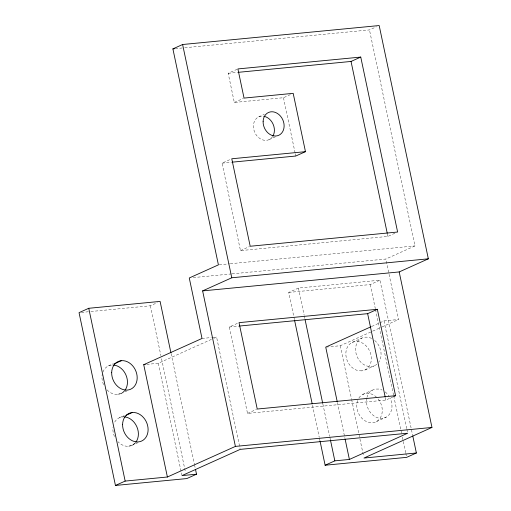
<?xml version="1.0" encoding="UTF-8"?>
<svg xmlns="http://www.w3.org/2000/svg" width="511" height="511" viewBox="0 0 511 511"><rect width="100%" height="100%" fill="white"/><g stroke="black" fill="none" stroke-linecap="round" stroke-linejoin="round"><path stroke-width="0.38" stroke-dasharray="2.56 1.92" d="M290.408 94.599L283.471 97.716L234.325 102.462L228.181 73.303L237.206 69.241M184.784 47.734L369.466 29.919L376.403 26.802M234.325 102.462L243.351 98.399M258.809 116.827L264.359 114.33M269.003 139.682L275.946 136.565M394.843 233.278L387.906 236.401L240.483 250.62L222.049 163.15L230.372 159.4M240.483 250.62L249.502 246.564M90.926 311.512L150.381 305.776L157.324 302.653M108.524 365.863L113.378 363.672M294.451 319.675L288.709 292.433L298.424 288.063L379.96 280.194L412.601 435.085M393.476 396.632L385.843 400.068L247.522 413.412L229.311 327.014L238.337 322.952M232.071 273.858L385.837 259.026L414.983 245.912L369.466 29.919M146.785 364.394L158.282 363.289L212.972 338.678M213.694 338.352L216.575 337.056L240.074 448.594M117.811 394.428L125.444 390.992M120.909 393.617L127.156 390.806M288.709 292.433L370.245 284.57L379.96 280.194M119.446 417.698L124.301 415.513M122.544 416.887L123.93 416.267M371.784 326.414L384.017 320.908L398.58 319.503L385.837 259.026M326.497 347.058L340.288 345.73L371.951 331.486M372.672 331.16L381.308 327.276M382.03 326.951L398.58 319.503M352.239 342.415L361.948 338.046M128.734 446.263L137.063 442.513M131.832 445.451L138.079 442.641M247.522 413.412L256.541 409.349M364.975 370.009L374.684 365.64M362.682 394.492L372.398 390.117M376.371 421.613L386.086 417.238M175.273 48.654L183.992 47.81M228.181 73.303L237.692 72.383M222.049 163.15L231.56 162.23M219.206 264.794L229.509 263.804M230.301 263.727L414.983 245.912M193.228 277.601L231.279 273.934M81.415 312.432L90.134 311.589M229.311 327.014L238.797 326.101M202.011 338.461L211.209 337.573M211.976 337.503L216.575 337.056M387.415 234.057L387.906 236.401M384.017 320.908L406.699 428.544M406.865 429.323L407.523 432.44M370.245 284.57L375.33 308.695M375.496 309.474L393.54 395.092M393.7 395.872L401.576 433.232M402.393 437.122L405.677 452.689M405.843 453.468L406.334 455.806M385.351 397.73L385.843 400.068M340.288 345.73L351.466 398.765M351.632 399.545L363.628 456.483M283.471 97.716L295.103 152.923M295.269 153.702L295.76 156.034M337.401 402.515L344.957 438.393M298.424 288.063L304.166 315.306M304.326 316.085L304.818 318.417M322.863 404.035L329.589 435.947M329.755 436.726L330.406 439.837M312.489 405.293L319.215 437.205M319.381 437.984L320.039 441.095M171.089 353.555L194.378 464.077M194.544 464.857L195.202 467.967M150.381 305.776L160.882 355.592M161.54 358.703L185.487 472.343M158.282 363.289L181.788 474.821M272.542 136.699A12.513 10.054 65.8 0 1 254.561 131.959A12.513 10.054 65.8 0 1 264.085 116.316M124.908 390.398A15.196 12.207 65.8 0 1 105.547 388.117M103.561 384.694A15.196 12.207 65.8 0 1 102.283 374.129M102.883 372.072A15.196 12.207 65.8 0 1 111.622 365.052M135.415 442.756A15.196 12.207 65.8 0 1 117.971 441.747M114.483 436.528A15.196 12.207 65.8 0 1 112.976 427.426M114.7 422.035A15.196 12.207 65.8 0 1 123.854 416.842M371.631 338.429A15.196 12.207 65.8 0 0 355.675 347.544A15.196 12.207 65.8 0 0 368.31 366.374L371.612 366.508A15.196 12.207 65.8 0 0 376.85 364.26M374.71 340.46A15.196 12.207 65.8 0 1 378.632 362.344M366.789 398.171A15.196 12.207 65.8 0 0 379.788 418.305L383.065 418.273A15.196 12.207 65.8 0 0 390.008 397.909M366.949 397.462A15.196 12.207 65.8 0 1 375.419 389.088L378.702 389.05A15.196 12.207 65.8 0 1 382.017 390.014M385.147 391.905A15.196 12.207 65.8 0 1 389.235 396.53M357.662 400.471A15.196 12.207 65.8 0 0 370.073 422.68L373.349 422.642A15.196 12.207 65.8 0 0 378.159 398.97M358.894 398.012A15.196 12.207 65.8 0 1 365.704 393.457L368.987 393.425A15.196 12.207 65.8 0 1 377.131 397.807M361.897 370.877L358.594 370.75A15.196 12.207 65.8 0 1 347.046 347.876A15.196 12.207 65.8 0 1 368.386 348.726A15.196 12.207 65.8 0 1 361.897 370.877"/><path stroke-width="0.77" d="M167.391 477.006L143.725 364.688L202.011 338.461L189.268 277.984L218.414 264.87L172.897 48.884L182.612 44.508L379.181 25.55L428.339 258.822L399.193 271.935L202.624 290.893L235.399 446.403L167.391 477.006L125.163 481.081L115.448 485.45L79.039 312.655L88.754 308.286L160.096 301.407L170.923 352.775M238.49 72.306L351.038 61.448L360.753 57.079L397.622 232.032L250.198 246.251L231.764 158.774L305.476 151.665L293.186 93.347L244.041 98.086L237.896 68.928L360.753 57.079M305.476 151.665L295.76 156.034L232.352 162.153M202.624 290.893L231.77 277.78L428.339 258.822M114.394 363.8L121.337 360.683M126.013 415.328L132.26 412.518M239.589 326.024L367.639 313.671L377.354 309.302L395.559 395.693L394.173 396.319M371.063 326.733L325.731 347.135L337.234 401.729M195.528 469.526L196.511 474.195L186.796 478.571L115.448 485.45M320.039 441.095L325.124 465.227L334.839 460.852L349.396 459.446L407.689 433.219L240.24 449.373L181.948 475.6L196.511 474.195M399.193 271.935L431.961 427.445L363.96 458.048L416.376 452.989L412.767 435.864M416.376 452.989L406.66 457.358L325.124 465.227M172.897 48.884L174.481 48.73M377.354 309.302L239.027 322.645L257.237 409.036L395.559 395.693M143.725 364.688L145.252 364.541M235.399 446.403L431.961 427.445M351.038 61.448L387.249 233.278M367.639 313.671L385.185 396.951M345.123 439.173L349.396 459.446M305.15 319.975L322.697 403.256M330.406 439.837L334.839 460.852M294.611 320.454L312.164 403.735M182.612 44.508L231.77 277.78M88.754 308.286L125.163 481.081M264.085 116.316A12.513 10.054 65.8 0 1 272.912 136.111M112.931 365.007A15.196 12.207 65.8 0 1 125.7 374.422A15.196 12.207 65.8 0 1 124.908 390.398M124.518 416.88A15.196 12.207 65.8 0 1 136.795 426.621A15.196 12.207 65.8 0 1 135.837 442.239M263.114 121.701A12.513 10.054 65.8 0 0 278.719 135.313A12.513 10.054 65.8 0 0 279.025 114.636A12.513 10.054 65.8 0 0 263.114 121.701M111.673 372.717A15.196 12.207 65.8 0 0 130.624 389.248A15.196 12.207 65.8 0 0 130.995 364.139A15.196 12.207 65.8 0 0 111.673 372.717M122.595 424.558A15.196 12.207 65.8 0 0 141.547 441.082A15.196 12.207 65.8 0 0 141.917 415.973A15.196 12.207 65.8 0 0 122.595 424.558"/></g></svg>
